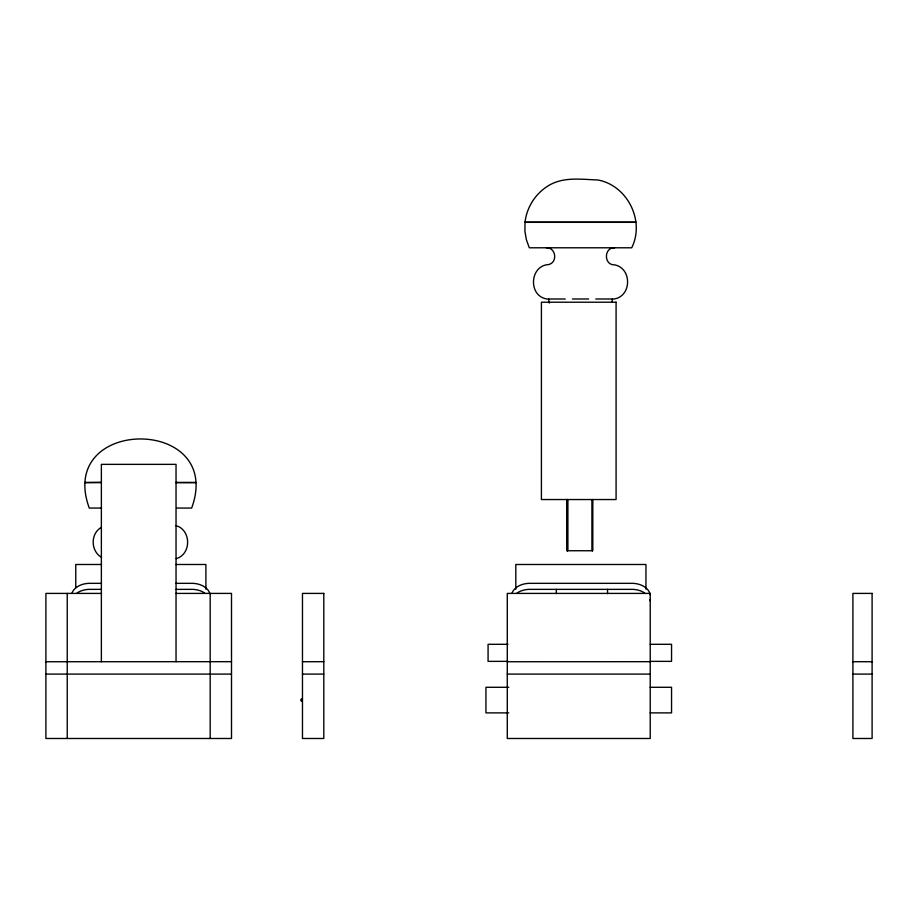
<?xml version="1.0" encoding="UTF-8"?>
<svg xmlns="http://www.w3.org/2000/svg" width="918" height="918" viewBox="0 0 918 918"><rect width="100%" height="100%" fill="white"/><g stroke="black" fill="none" stroke-linecap="round" stroke-linejoin="round"><path stroke-width="1.38" d="M176.669 508.067L191.667 508.067C225.22 415.923 55.711 415.923 89.264 508.067L101.542 508.067M525.016 222.328L524.901 231.026L526.347 239.609L529.307 247.791L631.71 247.791C645.159 220.917 627.396 185.367 597.836 179.974C580.876 179.377 562.126 176.417 547.139 186.515C534.896 194.444 526.622 207.835 525.016 222.328L636.013 222.328M611.962 301.724L612.478 298.993M101.141 527.506C90.274 533.783 90.664 551.202 101.542 557.295M176.222 558.66C191.713 554.185 191.3 529.514 175.671 525.555M614.647 247.791C603.688 247.378 603.688 265.268 614.647 264.854C632.135 268.32 631.813 296.147 614.188 298.993L595.759 298.993M524.901 222.19L636.117 222.19M565.259 298.993L546.83 298.993C528.011 296.021 529.56 265.612 548.585 264.568C557.972 262.491 555.975 247.355 546.371 247.791M572.407 298.993L588.61 298.993M84.858 482.466L101.244 482.466L84.972 482.616M175.854 482.466L196.073 482.466M175.877 482.616L195.959 482.616M567.014 550.743L592.615 550.743L592.615 499.541M101.508 564.49L75.769 564.49L75.769 587.658M175.877 564.49L205.907 564.49L205.907 589.195M101.462 583.343L88.564 583.343A18.475 13.07 0 0 0 71.868 593.395M175.923 583.343L193.113 583.343A18.475 13.07 0 0 1 209.809 593.395M101.049 589.367L88.564 589.367A18.475 13.07 0 0 0 77.089 592.971M176.038 589.367L193.113 589.367A18.475 13.07 0 0 1 204.588 592.971M101.542 593.407L45.9 593.407L45.9 738.485L231.508 738.485L231.508 593.407L175.866 593.407M507.987 644.298L488.078 644.298L488.078 661.362L507.987 661.362M650.219 644.298L671.551 644.298L671.551 661.362L650.219 661.362M45.9 661.74L231.508 661.683M302.47 661.74L323.802 661.683M507.275 661.74L650.219 661.683M852.902 661.683L872.1 661.74M45.9 674.099L231.508 674.099M302.47 674.099L323.802 674.099M507.275 674.099L650.219 674.099M852.902 674.099L872.1 674.099M508.79 687.284L485.943 687.284L485.943 712.884L508.79 712.884M650.139 687.284L671.551 687.284L671.551 712.884L650.139 712.884M548.551 298.993L549.308 303.089M645.951 589.195L645.951 564.49L515.813 564.49L515.813 589.195M607.555 589.367L607.555 593.636M592.5 499.541L592.5 550.743M592.179 499.541L592.179 550.743M567.737 499.541L567.737 550.743M567.45 499.541L567.45 550.743M567.335 499.541L567.335 550.743M567.117 499.541L567.129 550.743M556.354 589.367L556.354 593.636M210.176 593.407L210.176 738.485M176.038 661.683L176.038 464.359L101.37 464.359L101.37 661.683M67.232 593.407L67.232 738.485M644.643 592.971A18.475 13.07 0 0 0 633.156 589.367L528.619 589.367A18.475 13.07 0 0 0 517.132 592.971M649.852 599.431A18.475 13.07 0 0 1 650.219 600.923M650.219 594.887A18.475 13.07 0 0 0 633.156 583.343L528.619 583.343A18.475 13.07 0 0 0 511.911 593.395M302.47 701.409A1.675 1.331 0 0 1 300.794 700.078A1.675 1.331 0 0 1 302.47 698.759M616.081 302.217L541.413 302.217L541.413 499.541L616.081 499.541L616.081 302.217M323.802 593.407L302.47 593.407L302.47 738.485L323.802 738.485L323.802 593.407M650.219 593.407L507.275 593.407L507.275 738.485L650.219 738.485L650.219 593.407M872.1 593.407L852.902 593.407L852.902 738.485L872.1 738.485L872.1 593.407"/></g></svg>
